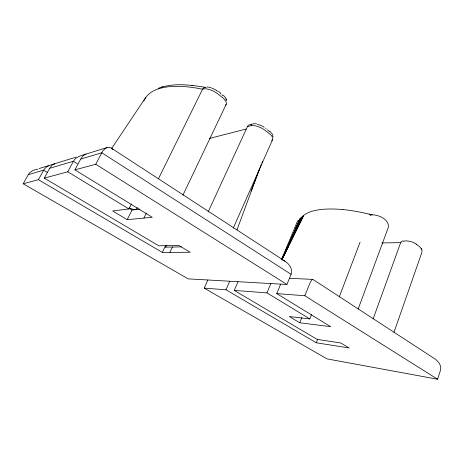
<?xml version="1.0" encoding="UTF-8"?>
<svg xmlns="http://www.w3.org/2000/svg" width="464" height="464" viewBox="0 0 464 464"><rect width="100%" height="100%" fill="white"/><g stroke="black" fill="none" stroke-linecap="round" stroke-linejoin="round"><path stroke-width="0.7" d="M207.872 279.966L204.235 288.132L326.952 358.869L437.598 379.239L440.498 370.237C441.861 365.458 438.132 360.957 434.356 358.521L312.881 279.392L289.53 278.301M394.006 332.259L421.805 252.607L422.043 250.751L421.619 249.238M236.988 229.854L259.666 168.548M373.143 318.907L400.548 242.927A3.689 2.564 88.8 0 1 404.005 241.419M358.15 309.094L388.397 227.198C389.255 219.165 378.206 214.542 371.368 214.803L372.145 214.832L369.332 214.211L371.763 214.751C355.401 210.766 338.436 207.855 321.552 209.426C314.209 210.308 306.165 212.031 301.049 217.819M339.271 296.879L360.087 242.138M251.001 191.214L261.296 164.5M204.235 288.132L225.997 289.78L316.291 342.774L317.567 339.445M280.662 284.096L276.753 293.619L330.67 326.679L299.75 322.77L289.292 316.523L309.801 318.925L311.553 314.435M299.75 322.77L301.826 317.498M276.753 293.619L304.836 295.742L309.813 283.382L311.466 280.384L312.516 279.369M37.804 169.238C34.092 169.644 30.195 171.338 28.275 174.702L23.2 183.785L188.158 278.87L286.926 284.478L291.073 274.299C293.091 269.161 289.229 263.854 284.995 261.226L111.285 148.068C107.491 145.621 103.344 149.408 101.807 152.778L95.752 164.25L74.919 169.859L80.666 159.152M261.824 163.189L262.612 161.223M290.464 241.692L291.293 239.685M291.844 238.351L300.353 217.999L293.196 235.289M238.026 281.677L234.268 290.406L266.957 292.877L270.831 283.539M281.544 259.434L297.459 221.247M289.524 243.53L299.036 220.98L300.185 219.687M287.61 247.625L288.469 245.636M289.037 244.313L299.297 220.452M287.616 247.718L288.475 245.734M289.043 244.412L299.593 219.936L286.242 250.392M225.997 289.78L229.732 281.207M283.916 255.687L284.786 253.704M287.129 248.501L287.999 246.517M288.585 245.201L299.912 219.431L285.749 251.198M233.172 228.294L272.664 139.467M282.501 258.477L285.157 252.52M283.121 257.236L285.192 252.613M285.783 251.291L300.266 218.938L282.141 258.953M282.182 259.034L300.649 218.457L281.95 259.109M208.121 212.002L247.434 126.597A4.391 3.515 76.2 0 1 251.656 125.019M282.002 259.196L301.066 217.987L281.787 259.266M169.917 252.375L172.428 247.034M281.845 259.353L301.507 217.529L281.526 259.765M23.2 183.785L38.419 179.69L162.336 252.416L165.636 245.444M182.909 195.182L226.154 104.435M281.729 259.573L301.983 217.082L281.741 259.312M281.81 259.411L302.464 216.671L281.671 259.527M143.91 218.08L146.375 213.063M281.752 259.631L302.969 216.27M158.526 178.628L202.611 89.14A11.699 5.046 27.5 0 1 217.575 93.734L221.966 97.115A11.635 5.011 27.2 0 1 225.237 105.398M281.735 259.857L303.502 215.888L281.961 259.376M131.434 203.893L128.905 208.962L112.659 210.969L127.217 219.669L132.002 210.059L139.786 209.125M49.602 168.403L44.266 178.118L67.756 171.79L73.411 161.31L77.384 163.775M38.419 179.69L43.674 170.172L47.305 172.341M145.893 97.208L111.412 148.787M299.036 220.98L299.924 219.959M370.284 215.685L370.608 215.284M297.673 220.974L298.091 220.487M85.886 154.228C81.548 155.382 75.858 156.67 73.457 161.234L49.642 168.328L52.09 165.149L54.729 163.775M54.723 163.862C50.999 164.743 45.826 166.089 43.715 170.097L28.275 174.702M85.869 154.164L83.189 155.678L80.707 159.071L101.807 152.778L291.073 274.299M158.23 88.328C173.403 82.615 190.078 84.842 205.668 87.389M161.344 87.255L162.574 86.838M106.975 147.587L85.127 154.338M38.999 168.577L48.592 165.619M76.108 157.128L53.917 163.972M250.954 124.375L253.791 123.737L256.517 123.801M247.434 126.597L250.606 125.773A11.066 4.646 25 0 1 265.124 130.338L269.126 133.417A11.02 4.611 24.8 0 1 271.672 140.517M209.218 138.492L246.158 129.033M127.217 219.669L152.267 217.285L74.919 169.859M404.208 240.961C408.459 240.601 412.861 241.698 416.341 244.197M181.372 246.865L165.358 247.161A8.05 3.312 -58.5 0 1 165.88 245.125M381.913 242.95L400.913 242.62M162.336 252.416L190.182 252.271L178.773 245.398L158.845 245.833L44.266 178.118M206.747 86.959L211.248 87.528M342.444 209.554L342.844 209.595M191.371 85.353L192.45 85.492M316.291 342.774L349.108 347.983L340.837 343L317.15 339.393L234.268 290.406M281.439 259.364L284.995 261.226M129.015 208.237L132.002 210.059M67.756 171.79L128.905 208.962M266.957 292.877L309.801 318.925M95.752 164.25L286.926 284.478M304.836 295.742L437.598 379.239M111.285 148.068L112.949 149.64M416.504 244.325L420.291 247.318L421.822 249.678M416.138 244.047L416.724 244.487M218.445 91.333L220.307 92.777M216.955 90.834L217.5 91.257M220.226 93.368L221.044 93.995M265.698 128.47L266.191 128.853M267.432 129.816L268.175 130.39A6.67 2.825 24.8 0 1 269.433 131.544M269.81 131.08L272.409 134.218L273.122 136.781M223.544 95.433L225.463 97.684L226.461 100.375M421.353 248.663L421.55 249.081M226.148 98.948L226.42 100.195M137.385 207.611A17.997 14.541 2.6 0 1 135.813 209.6A9.06 2.274 26 0 1 129.381 208.011M166.831 245.236A6.56 2.239 -69.6 0 1 165.48 247.022M257.282 124.468A6.699 2.848 25 0 1 264.202 127.316M211.775 88.23A7.076 3.091 27.5 0 1 216.816 90.729M221.995 94.772A7.041 3.068 27.3 0 1 223.022 95.845M143.915 101.024A106.952 42.386 26.6 0 1 202.664 89.233M202.675 89.216A4.814 3.312 87.4 0 1 205.941 87.406"/></g></svg>
